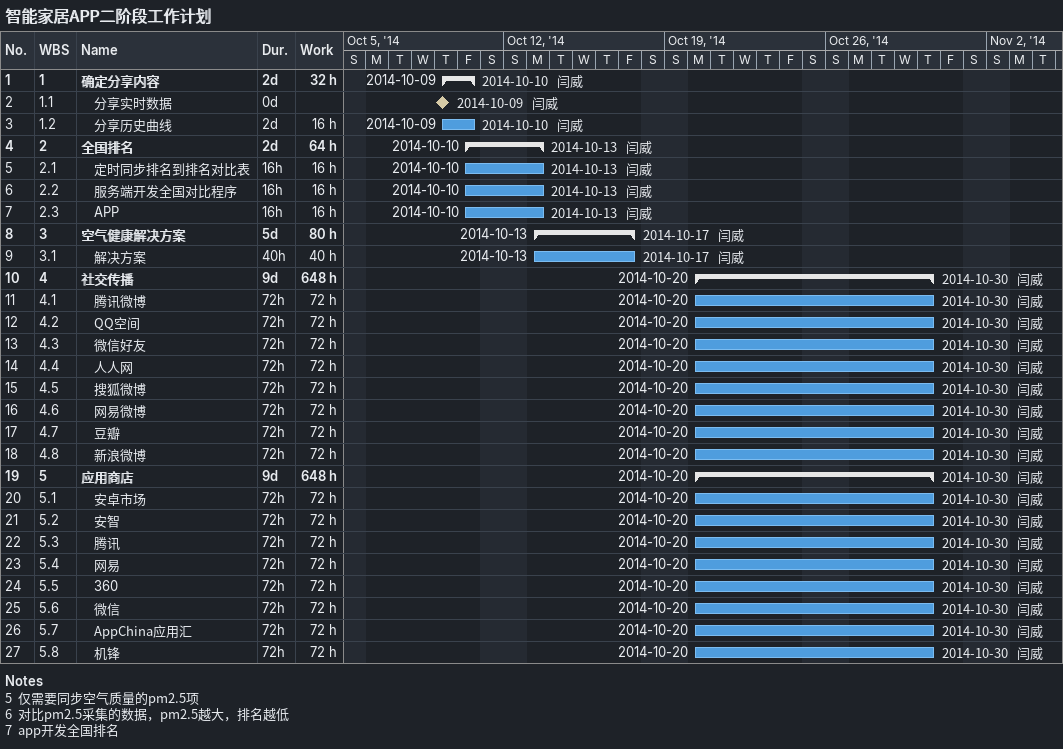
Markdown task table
智能家居APP二阶段工作计划

| ID | WBS | Task | Duration | Start | Finish | Resources | Work (h) |
|---|---|---|---|---|---|---|---|
| 1 | 1 | **确定分享内容** | 2d | 2014-10-09 | 2014-10-10 | 闫威 | 32 |
| 2 | 1.1 | 分享实时数据 | 0d | 2014-10-09 | 2014-10-09 | 闫威 |  |
| 3 | 1.2 | 分享历史曲线 | 2d | 2014-10-09 | 2014-10-10 | 闫威 | 16 |
| 4 | 2 | **全国排名** | 2d | 2014-10-10 | 2014-10-13 | 闫威 | 64 |
| 5 | 2.1 | 定时同步排名到排名对比表 | 16h | 2014-10-10 | 2014-10-13 | 闫威 | 16 |
| 6 | 2.2 | 服务端开发全国对比程序 | 16h | 2014-10-10 | 2014-10-13 | 闫威 | 16 |
| 7 | 2.3 | APP | 16h | 2014-10-10 | 2014-10-13 | 闫威 | 16 |
| 8 | 3 | **空气健康解决方案** | 5d | 2014-10-13 | 2014-10-17 | 闫威 | 80 |
| 9 | 3.1 | 解决方案 | 40h | 2014-10-13 | 2014-10-17 | 闫威 | 40 |
| 10 | 4 | **社交传播** | 9d | 2014-10-20 | 2014-10-30 | 闫威 | 648 |
| 11 | 4.1 | 腾讯微博 | 72h | 2014-10-20 | 2014-10-30 | 闫威 | 72 |
| 12 | 4.2 | QQ空间 | 72h | 2014-10-20 | 2014-10-30 | 闫威 | 72 |
| 13 | 4.3 | 微信好友 | 72h | 2014-10-20 | 2014-10-30 | 闫威 | 72 |
| 14 | 4.4 | 人人网 | 72h | 2014-10-20 | 2014-10-30 | 闫威 | 72 |
| 15 | 4.5 | 搜狐微博 | 72h | 2014-10-20 | 2014-10-30 | 闫威 | 72 |
| 16 | 4.6 | 网易微博 | 72h | 2014-10-20 | 2014-10-30 | 闫威 | 72 |
| 17 | 4.7 | 豆瓣 | 72h | 2014-10-20 | 2014-10-30 | 闫威 | 72 |
| 18 | 4.8 | 新浪微博 | 72h | 2014-10-20 | 2014-10-30 | 闫威 | 72 |
| 19 | 5 | **应用商店** | 9d | 2014-10-20 | 2014-10-30 | 闫威 | 648 |
| 20 | 5.1 | 安卓市场 | 72h | 2014-10-20 | 2014-10-30 | 闫威 | 72 |
| 21 | 5.2 | 安智 | 72h | 2014-10-20 | 2014-10-30 | 闫威 | 72 |
| 22 | 5.3 | 腾讯 | 72h | 2014-10-20 | 2014-10-30 | 闫威 | 72 |
| 23 | 5.4 | 网易 | 72h | 2014-10-20 | 2014-10-30 | 闫威 | 72 |
| 24 | 5.5 | 360 | 72h | 2014-10-20 | 2014-10-30 | 闫威 | 72 |
| 25 | 5.6 | 微信 | 72h | 2014-10-20 | 2014-10-30 | 闫威 | 72 |
| 26 | 5.7 | AppChina应用汇 | 72h | 2014-10-20 | 2014-10-30 | 闫威 | 72 |
| 27 | 5.8 | 机锋 | 72h | 2014-10-20 | 2014-10-30 | 闫威 | 72 |

Notes
- 5: 仅需要同步空气质量的pm2.5项
- 6: 对比pm2.5采集的数据，pm2.5越大，排名越低
- 7: app开发全国排名
